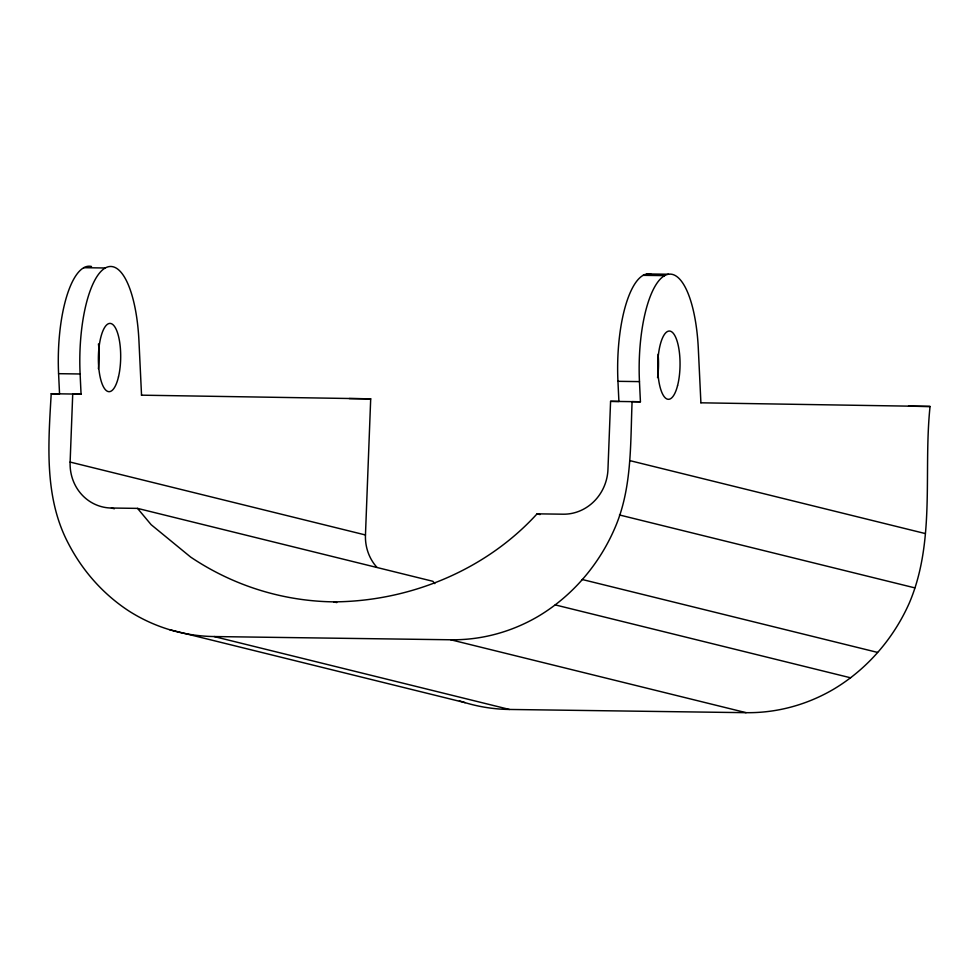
<?xml version="1.0" encoding="UTF-8"?>
<svg xmlns="http://www.w3.org/2000/svg" width="979" height="979" viewBox="0 0 979 979"><rect width="100%" height="100%" fill="white"/><g stroke="black" fill="none" stroke-linecap="round" stroke-linejoin="round"><path stroke-width="1.47" d="M83.741 267.695L105.255 267.989A91.047 29.713 -89.2 0 0 80.107 373.978L81.061 394.145L51.214 393.717C48.289 443.976 43.982 497.601 68.518 543.761C82.566 570.904 103.346 594.351 128.971 611.055A182.094 171.631 -76.1 0 0 214.083 636.546L509.435 709.457L746.084 712.675A182.094 171.631 -76.1 0 0 833.08 689.534C866.868 669.538 893.57 638.663 909.405 602.807C935.667 540.922 923.221 471.56 930.05 406.481L700.78 402.81M114.372 508.762L111.398 508.028A45.523 42.905 -76.1 0 1 70.121 462.064L72.727 394.011L81.061 394.145M376.829 567.233A45.523 42.905 -76.1 0 1 365.461 534.975L370.698 398.845L141.417 395.173M643.105 275.332L664.619 275.625A91.047 29.713 -89.2 0 0 639.458 381.614L640.425 401.769L610.578 401.341L607.959 469.406A45.523 42.905 -76.1 0 1 563.194 514.195L537.067 513.84C485.731 570.194 409.687 601.4 333.802 601.865A294.691 277.755 -76.1 0 1 190.636 557.063L151.133 524.671L137.525 508.382L111.398 508.028M214.083 636.546L450.744 639.776A182.094 171.631 -76.1 0 0 537.728 616.635C571.528 596.639 598.218 565.752 614.053 529.908C632.214 489.647 630.317 444.723 632.091 401.635L640.425 401.769M646.972 273.949L668.486 274.242M51.214 393.717L59.548 393.852L58.593 373.684L80.107 373.978M610.578 401.341L618.912 401.476L617.945 381.32L639.458 381.614M349.173 398.551L370.698 398.845M908.536 406.187L930.05 406.481M629.827 460.619L925.167 533.531M619.462 514.966L914.802 587.865M537.067 513.84L540.041 514.575M582.199 579.495L877.551 652.406M70.121 462.064L365.461 534.975M555.191 604.887L850.543 677.786M137.525 508.382L432.865 581.293L434.811 583.619M333.802 601.865L336.776 602.599M450.744 639.776L746.084 712.675M169.783 629.754L465.123 702.665M700.903 402.761L698.321 348.72A91.047 29.713 -89.2 0 0 664.619 275.625M141.539 395.124L138.957 341.096A91.047 29.713 -89.2 0 0 105.255 267.989M617.945 381.32A91.047 29.713 -89.2 0 1 650.864 274.132M58.593 373.684A91.047 29.713 -89.2 0 1 91.5 266.496M98.451 343.947A34.143 11.148 -89.2 0 1 98.377 368.691M658.096 354.263A34.143 11.148 -89.2 0 1 657.558 377.613M509.435 709.457A182.094 171.631 -76.1 0 1 459.42 700.842M677.554 385.677A34.143 11.148 -89.2 0 0 670.639 331.281A34.143 11.148 -89.2 0 0 658.475 378.567A34.143 11.148 -89.2 0 0 677.554 385.677M118.471 376.915A34.143 11.148 -89.2 0 0 110.835 323.511A34.143 11.148 -89.2 0 0 99.283 372.191A34.143 11.148 -89.2 0 0 118.471 376.915"/></g></svg>
